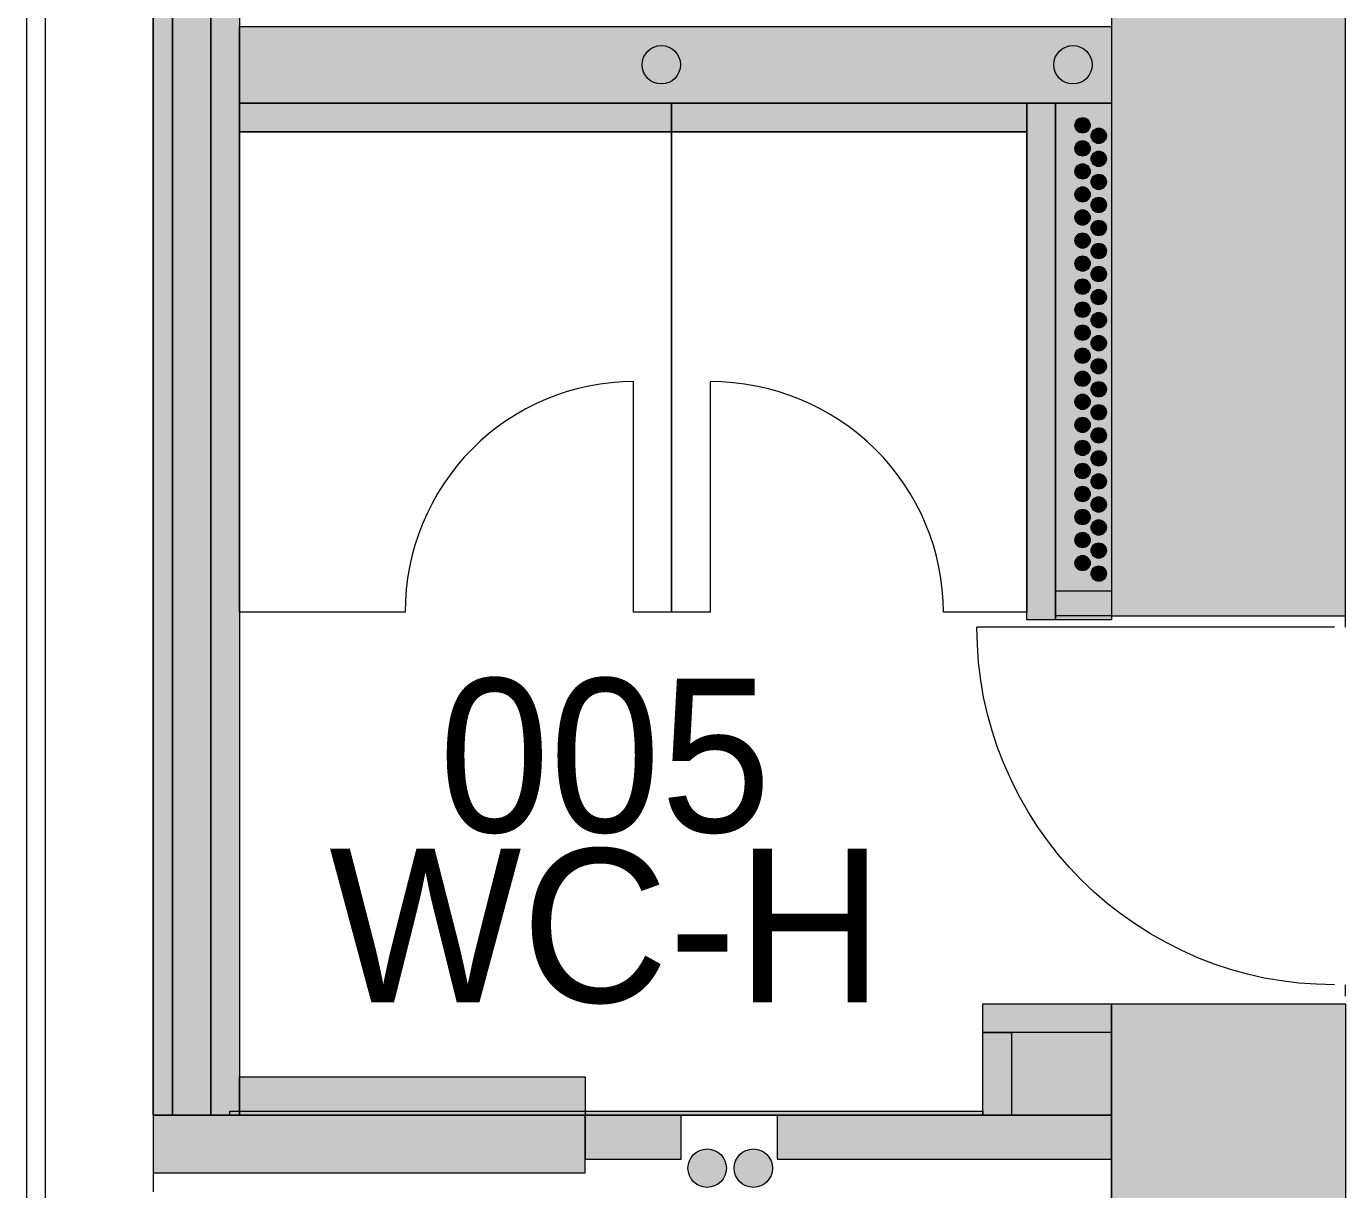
# Model space of a CAD drawing. Header units: inches. Extents: x 50200 to 250609, y 23637 to 115190.
# Drawn here: x 62149 to 65584, y 49835 to 52864 of the extents above; entities that cross this region are included whole.
import ezdxf

# ---------------------------------------------------------------- set-up
doc = ezdxf.new("R2010")
doc.units = ezdxf.units.IN
doc.header["$LTSCALE"] = 200
doc.header["$MEASUREMENT"] = 0
doc.linetypes.add('Volllinie', pattern=[0])
doc.layers.add('Grundebene', color=7, linetype='Continuous')
doc.styles.add('ARIAL', font='arial.ttf', dxfattribs={"height": 0.2})

# ---------------------------------------------------------------- blocks, each defined once
blk = doc.blocks.new('Color_Area-E4')
at = {"layer": 'Grundebene', "true_color": 0x000000, "transparency": 33554687}
blk.add_hatch(color=18, dxfattribs=at).paths.add_polyline_path([(64974.5, 54199), (64974.5, 51329), (65584.5, 51329), (65584.5, 54199)], flags=0)
at = {"layer": 'Grundebene', "color": 18, "linetype": 'Volllinie', "lineweight": 13, "true_color": 0x000000}
blk.add_lwpolyline([(64974.5, 54199), (64974.5, 51329), (65584.5, 51329), (65584.5, 54199), (64974.5, 54199)], dxfattribs=at)
blk = doc.blocks.new('Color_Area-EA')
at = {"layer": 'Grundebene', "true_color": 0x000000, "transparency": 33554687}
h = blk.add_hatch(color=18, dxfattribs=at)
edge = h.paths.add_edge_path(flags=0)
edge.add_arc((64941.7, 51439), 20, 0, 360)
at = {"layer": 'Grundebene', "color": 18, "linetype": 'Volllinie', "lineweight": 13, "true_color": 0x000000}
blk.add_circle((64941.7, 51439), 20, dxfattribs=at)
blk = doc.blocks.new('Color_Area-ED')
at = {"layer": 'Grundebene', "true_color": 0x000000, "transparency": 33554687}
h = blk.add_hatch(color=18, dxfattribs=at)
edge = h.paths.add_edge_path(flags=0)
edge.add_arc((64941.7, 51499), 20, 0, 360)
at = {"layer": 'Grundebene', "color": 18, "linetype": 'Volllinie', "lineweight": 13, "true_color": 0x000000}
blk.add_circle((64941.7, 51499), 20, dxfattribs=at)
blk = doc.blocks.new('Color_Area-F0')
at = {"layer": 'Grundebene', "true_color": 0x000000, "transparency": 33554687}
h = blk.add_hatch(color=18, dxfattribs=at)
edge = h.paths.add_edge_path(flags=0)
edge.add_arc((64941.7, 51559), 20, 0, 360)
at = {"layer": 'Grundebene', "color": 18, "linetype": 'Volllinie', "lineweight": 13, "true_color": 0x000000}
blk.add_circle((64941.7, 51559), 20, dxfattribs=at)
blk = doc.blocks.new('Color_Area-F3')
at = {"layer": 'Grundebene', "true_color": 0x000000, "transparency": 33554687}
h = blk.add_hatch(color=18, dxfattribs=at)
edge = h.paths.add_edge_path(flags=0)
edge.add_arc((64941.7, 51619), 20, 0, 360)
at = {"layer": 'Grundebene', "color": 18, "linetype": 'Volllinie', "lineweight": 13, "true_color": 0x000000}
blk.add_circle((64941.7, 51619), 20, dxfattribs=at)
blk = doc.blocks.new('Color_Area-F6')
at = {"layer": 'Grundebene', "true_color": 0x000000, "transparency": 33554687}
h = blk.add_hatch(color=18, dxfattribs=at)
edge = h.paths.add_edge_path(flags=0)
edge.add_arc((64941.7, 51679), 20, 0, 360)
at = {"layer": 'Grundebene', "color": 18, "linetype": 'Volllinie', "lineweight": 13, "true_color": 0x000000}
blk.add_circle((64941.7, 51679), 20, dxfattribs=at)
blk = doc.blocks.new('Color_Area-F9')
at = {"layer": 'Grundebene', "true_color": 0x000000, "transparency": 33554687}
h = blk.add_hatch(color=18, dxfattribs=at)
edge = h.paths.add_edge_path(flags=0)
edge.add_arc((64941.7, 51739), 20, 0, 360)
at = {"layer": 'Grundebene', "color": 18, "linetype": 'Volllinie', "lineweight": 13, "true_color": 0x000000}
blk.add_circle((64941.7, 51739), 20, dxfattribs=at)
blk = doc.blocks.new('Color_Area-FC')
at = {"layer": 'Grundebene', "true_color": 0x000000, "transparency": 33554687}
h = blk.add_hatch(color=18, dxfattribs=at)
edge = h.paths.add_edge_path(flags=0)
edge.add_arc((64941.7, 51799), 20, 0, 360)
at = {"layer": 'Grundebene', "color": 18, "linetype": 'Volllinie', "lineweight": 13, "true_color": 0x000000}
blk.add_circle((64941.7, 51799), 20, dxfattribs=at)
blk = doc.blocks.new('Color_Area-FF')
at = {"layer": 'Grundebene', "true_color": 0x000000, "transparency": 33554687}
h = blk.add_hatch(color=18, dxfattribs=at)
edge = h.paths.add_edge_path(flags=0)
edge.add_arc((64941.7, 51859), 20, 0, 360)
at = {"layer": 'Grundebene', "color": 18, "linetype": 'Volllinie', "lineweight": 13, "true_color": 0x000000}
blk.add_circle((64941.7, 51859), 20, dxfattribs=at)
blk = doc.blocks.new('Color_Area-102')
at = {"layer": 'Grundebene', "true_color": 0x000000, "transparency": 33554687}
h = blk.add_hatch(color=18, dxfattribs=at)
edge = h.paths.add_edge_path(flags=0)
edge.add_arc((64941.7, 51919), 20, 0, 360)
at = {"layer": 'Grundebene', "color": 18, "linetype": 'Volllinie', "lineweight": 13, "true_color": 0x000000}
blk.add_circle((64941.7, 51919), 20, dxfattribs=at)
blk = doc.blocks.new('Color_Area-105')
at = {"layer": 'Grundebene', "true_color": 0x000000, "transparency": 33554687}
h = blk.add_hatch(color=18, dxfattribs=at)
edge = h.paths.add_edge_path(flags=0)
edge.add_arc((64941.7, 51979), 20, 0, 360)
at = {"layer": 'Grundebene', "color": 18, "linetype": 'Volllinie', "lineweight": 13, "true_color": 0x000000}
blk.add_circle((64941.7, 51979), 20, dxfattribs=at)
blk = doc.blocks.new('Color_Area-108')
at = {"layer": 'Grundebene', "true_color": 0x000000, "transparency": 33554687}
h = blk.add_hatch(color=18, dxfattribs=at)
edge = h.paths.add_edge_path(flags=0)
edge.add_arc((64941.7, 52039), 20, 0, 360)
at = {"layer": 'Grundebene', "color": 18, "linetype": 'Volllinie', "lineweight": 13, "true_color": 0x000000}
blk.add_circle((64941.7, 52039), 20, dxfattribs=at)
blk = doc.blocks.new('Color_Area-10B')
at = {"layer": 'Grundebene', "true_color": 0x000000, "transparency": 33554687}
h = blk.add_hatch(color=18, dxfattribs=at)
edge = h.paths.add_edge_path(flags=0)
edge.add_arc((64941.7, 52099), 20, 0, 360)
at = {"layer": 'Grundebene', "color": 18, "linetype": 'Volllinie', "lineweight": 13, "true_color": 0x000000}
blk.add_circle((64941.7, 52099), 20, dxfattribs=at)
blk = doc.blocks.new('Color_Area-10E')
at = {"layer": 'Grundebene', "true_color": 0x000000, "transparency": 33554687}
h = blk.add_hatch(color=18, dxfattribs=at)
edge = h.paths.add_edge_path(flags=0)
edge.add_arc((64941.7, 52159), 20, 0, 360)
at = {"layer": 'Grundebene', "color": 18, "linetype": 'Volllinie', "lineweight": 13, "true_color": 0x000000}
blk.add_circle((64941.7, 52159), 20, dxfattribs=at)
blk = doc.blocks.new('Color_Area-111')
at = {"layer": 'Grundebene', "true_color": 0x000000, "transparency": 33554687}
h = blk.add_hatch(color=18, dxfattribs=at)
edge = h.paths.add_edge_path(flags=0)
edge.add_arc((64941.7, 52219), 20, 0, 360)
at = {"layer": 'Grundebene', "color": 18, "linetype": 'Volllinie', "lineweight": 13, "true_color": 0x000000}
blk.add_circle((64941.7, 52219), 20, dxfattribs=at)
blk = doc.blocks.new('Color_Area-114')
at = {"layer": 'Grundebene', "true_color": 0x000000, "transparency": 33554687}
h = blk.add_hatch(color=18, dxfattribs=at)
edge = h.paths.add_edge_path(flags=0)
edge.add_arc((64941.7, 52279), 20, 0, 360)
at = {"layer": 'Grundebene', "color": 18, "linetype": 'Volllinie', "lineweight": 13, "true_color": 0x000000}
blk.add_circle((64941.7, 52279), 20, dxfattribs=at)
blk = doc.blocks.new('Color_Area-117')
at = {"layer": 'Grundebene', "true_color": 0x000000, "transparency": 33554687}
h = blk.add_hatch(color=18, dxfattribs=at)
edge = h.paths.add_edge_path(flags=0)
edge.add_arc((64941.7, 52339), 20, 0, 360)
at = {"layer": 'Grundebene', "color": 18, "linetype": 'Volllinie', "lineweight": 13, "true_color": 0x000000}
blk.add_circle((64941.7, 52339), 20, dxfattribs=at)
blk = doc.blocks.new('Color_Area-11A')
at = {"layer": 'Grundebene', "true_color": 0x000000, "transparency": 33554687}
h = blk.add_hatch(color=18, dxfattribs=at)
edge = h.paths.add_edge_path(flags=0)
edge.add_arc((64941.7, 52399), 20, 0, 360)
at = {"layer": 'Grundebene', "color": 18, "linetype": 'Volllinie', "lineweight": 13, "true_color": 0x000000}
blk.add_circle((64941.7, 52399), 20, dxfattribs=at)
blk = doc.blocks.new('Color_Area-11D')
at = {"layer": 'Grundebene', "true_color": 0x000000, "transparency": 33554687}
h = blk.add_hatch(color=18, dxfattribs=at)
edge = h.paths.add_edge_path(flags=0)
edge.add_arc((64941.7, 52459), 20, 0, 360)
at = {"layer": 'Grundebene', "color": 18, "linetype": 'Volllinie', "lineweight": 13, "true_color": 0x000000}
blk.add_circle((64941.7, 52459), 20, dxfattribs=at)
blk = doc.blocks.new('Color_Area-120')
at = {"layer": 'Grundebene', "true_color": 0x000000, "transparency": 33554687}
h = blk.add_hatch(color=18, dxfattribs=at)
edge = h.paths.add_edge_path(flags=0)
edge.add_arc((64941.7, 52519), 20, 0, 360)
at = {"layer": 'Grundebene', "color": 18, "linetype": 'Volllinie', "lineweight": 13, "true_color": 0x000000}
blk.add_circle((64941.7, 52519), 20, dxfattribs=at)
blk = doc.blocks.new('Color_Area-123')
at = {"layer": 'Grundebene', "true_color": 0x000000, "transparency": 33554687}
h = blk.add_hatch(color=18, dxfattribs=at)
edge = h.paths.add_edge_path(flags=0)
edge.add_arc((64941.7, 52579), 20, 0, 360)
at = {"layer": 'Grundebene', "color": 18, "linetype": 'Volllinie', "lineweight": 13, "true_color": 0x000000}
blk.add_circle((64941.7, 52579), 20, dxfattribs=at)
blk = doc.blocks.new('Color_Area-126')
at = {"layer": 'Grundebene', "true_color": 0x000000, "transparency": 33554687}
h = blk.add_hatch(color=18, dxfattribs=at)
edge = h.paths.add_edge_path(flags=0)
edge.add_arc((64899.5, 51466.3), 20, 0, 360)
at = {"layer": 'Grundebene', "color": 18, "linetype": 'Volllinie', "lineweight": 13, "true_color": 0x000000}
blk.add_circle((64899.5, 51466.3), 20, dxfattribs=at)
blk = doc.blocks.new('Color_Area-129')
at = {"layer": 'Grundebene', "true_color": 0x000000, "transparency": 33554687}
h = blk.add_hatch(color=18, dxfattribs=at)
edge = h.paths.add_edge_path(flags=0)
edge.add_arc((64899.5, 51526.3), 20, 0, 360)
at = {"layer": 'Grundebene', "color": 18, "linetype": 'Volllinie', "lineweight": 13, "true_color": 0x000000}
blk.add_circle((64899.5, 51526.3), 20, dxfattribs=at)
blk = doc.blocks.new('Color_Area-12C')
at = {"layer": 'Grundebene', "true_color": 0x000000, "transparency": 33554687}
h = blk.add_hatch(color=18, dxfattribs=at)
edge = h.paths.add_edge_path(flags=0)
edge.add_arc((64899.5, 51586.3), 20, 0, 360)
at = {"layer": 'Grundebene', "color": 18, "linetype": 'Volllinie', "lineweight": 13, "true_color": 0x000000}
blk.add_circle((64899.5, 51586.3), 20, dxfattribs=at)
blk = doc.blocks.new('Color_Area-12F')
at = {"layer": 'Grundebene', "true_color": 0x000000, "transparency": 33554687}
h = blk.add_hatch(color=18, dxfattribs=at)
edge = h.paths.add_edge_path(flags=0)
edge.add_arc((64899.5, 51646.3), 20, 0, 360)
at = {"layer": 'Grundebene', "color": 18, "linetype": 'Volllinie', "lineweight": 13, "true_color": 0x000000}
blk.add_circle((64899.5, 51646.3), 20, dxfattribs=at)
blk = doc.blocks.new('Color_Area-132')
at = {"layer": 'Grundebene', "true_color": 0x000000, "transparency": 33554687}
h = blk.add_hatch(color=18, dxfattribs=at)
edge = h.paths.add_edge_path(flags=0)
edge.add_arc((64899.5, 51706.3), 20, 0, 360)
at = {"layer": 'Grundebene', "color": 18, "linetype": 'Volllinie', "lineweight": 13, "true_color": 0x000000}
blk.add_circle((64899.5, 51706.3), 20, dxfattribs=at)
blk = doc.blocks.new('Color_Area-135')
at = {"layer": 'Grundebene', "true_color": 0x000000, "transparency": 33554687}
h = blk.add_hatch(color=18, dxfattribs=at)
edge = h.paths.add_edge_path(flags=0)
edge.add_arc((64899.5, 51766.3), 20, 0, 360)
at = {"layer": 'Grundebene', "color": 18, "linetype": 'Volllinie', "lineweight": 13, "true_color": 0x000000}
blk.add_circle((64899.5, 51766.3), 20, dxfattribs=at)
blk = doc.blocks.new('Color_Area-138')
at = {"layer": 'Grundebene', "true_color": 0x000000, "transparency": 33554687}
h = blk.add_hatch(color=18, dxfattribs=at)
edge = h.paths.add_edge_path(flags=0)
edge.add_arc((64899.5, 51826.3), 20, 0, 360)
at = {"layer": 'Grundebene', "color": 18, "linetype": 'Volllinie', "lineweight": 13, "true_color": 0x000000}
blk.add_circle((64899.5, 51826.3), 20, dxfattribs=at)
blk = doc.blocks.new('Color_Area-13B')
at = {"layer": 'Grundebene', "true_color": 0x000000, "transparency": 33554687}
h = blk.add_hatch(color=18, dxfattribs=at)
edge = h.paths.add_edge_path(flags=0)
edge.add_arc((64899.5, 51886.3), 20, 0, 360)
at = {"layer": 'Grundebene', "color": 18, "linetype": 'Volllinie', "lineweight": 13, "true_color": 0x000000}
blk.add_circle((64899.5, 51886.3), 20, dxfattribs=at)
blk = doc.blocks.new('Color_Area-13E')
at = {"layer": 'Grundebene', "true_color": 0x000000, "transparency": 33554687}
h = blk.add_hatch(color=18, dxfattribs=at)
edge = h.paths.add_edge_path(flags=0)
edge.add_arc((64899.5, 51946.3), 20, 0, 360)
at = {"layer": 'Grundebene', "color": 18, "linetype": 'Volllinie', "lineweight": 13, "true_color": 0x000000}
blk.add_circle((64899.5, 51946.3), 20, dxfattribs=at)
blk = doc.blocks.new('Color_Area-141')
at = {"layer": 'Grundebene', "true_color": 0x000000, "transparency": 33554687}
h = blk.add_hatch(color=18, dxfattribs=at)
edge = h.paths.add_edge_path(flags=0)
edge.add_arc((64899.5, 52006.3), 20, 0, 360)
at = {"layer": 'Grundebene', "color": 18, "linetype": 'Volllinie', "lineweight": 13, "true_color": 0x000000}
blk.add_circle((64899.5, 52006.3), 20, dxfattribs=at)
blk = doc.blocks.new('Color_Area-144')
at = {"layer": 'Grundebene', "true_color": 0x000000, "transparency": 33554687}
h = blk.add_hatch(color=18, dxfattribs=at)
edge = h.paths.add_edge_path(flags=0)
edge.add_arc((64899.5, 52066.3), 20, 0, 360)
at = {"layer": 'Grundebene', "color": 18, "linetype": 'Volllinie', "lineweight": 13, "true_color": 0x000000}
blk.add_circle((64899.5, 52066.3), 20, dxfattribs=at)
blk = doc.blocks.new('Color_Area-147')
at = {"layer": 'Grundebene', "true_color": 0x000000, "transparency": 33554687}
h = blk.add_hatch(color=18, dxfattribs=at)
edge = h.paths.add_edge_path(flags=0)
edge.add_arc((64899.5, 52126.3), 20, 0, 360)
at = {"layer": 'Grundebene', "color": 18, "linetype": 'Volllinie', "lineweight": 13, "true_color": 0x000000}
blk.add_circle((64899.5, 52126.3), 20, dxfattribs=at)
blk = doc.blocks.new('Color_Area-14A')
at = {"layer": 'Grundebene', "true_color": 0x000000, "transparency": 33554687}
h = blk.add_hatch(color=18, dxfattribs=at)
edge = h.paths.add_edge_path(flags=0)
edge.add_arc((64899.5, 52186.3), 20, 0, 360)
at = {"layer": 'Grundebene', "color": 18, "linetype": 'Volllinie', "lineweight": 13, "true_color": 0x000000}
blk.add_circle((64899.5, 52186.3), 20, dxfattribs=at)
blk = doc.blocks.new('Color_Area-14D')
at = {"layer": 'Grundebene', "true_color": 0x000000, "transparency": 33554687}
h = blk.add_hatch(color=18, dxfattribs=at)
edge = h.paths.add_edge_path(flags=0)
edge.add_arc((64899.5, 52246.3), 20, 0, 360)
at = {"layer": 'Grundebene', "color": 18, "linetype": 'Volllinie', "lineweight": 13, "true_color": 0x000000}
blk.add_circle((64899.5, 52246.3), 20, dxfattribs=at)
blk = doc.blocks.new('Color_Area-150')
at = {"layer": 'Grundebene', "true_color": 0x000000, "transparency": 33554687}
h = blk.add_hatch(color=18, dxfattribs=at)
edge = h.paths.add_edge_path(flags=0)
edge.add_arc((64899.5, 52306.3), 20, 0, 360)
at = {"layer": 'Grundebene', "color": 18, "linetype": 'Volllinie', "lineweight": 13, "true_color": 0x000000}
blk.add_circle((64899.5, 52306.3), 20, dxfattribs=at)
blk = doc.blocks.new('Color_Area-153')
at = {"layer": 'Grundebene', "true_color": 0x000000, "transparency": 33554687}
h = blk.add_hatch(color=18, dxfattribs=at)
edge = h.paths.add_edge_path(flags=0)
edge.add_arc((64899.5, 52366.3), 20, 0, 360)
at = {"layer": 'Grundebene', "color": 18, "linetype": 'Volllinie', "lineweight": 13, "true_color": 0x000000}
blk.add_circle((64899.5, 52366.3), 20, dxfattribs=at)
blk = doc.blocks.new('Color_Area-156')
at = {"layer": 'Grundebene', "true_color": 0x000000, "transparency": 33554687}
h = blk.add_hatch(color=18, dxfattribs=at)
edge = h.paths.add_edge_path(flags=0)
edge.add_arc((64899.5, 52426.3), 20, 0, 360)
at = {"layer": 'Grundebene', "color": 18, "linetype": 'Volllinie', "lineweight": 13, "true_color": 0x000000}
blk.add_circle((64899.5, 52426.3), 20, dxfattribs=at)
blk = doc.blocks.new('Color_Area-159')
at = {"layer": 'Grundebene', "true_color": 0x000000, "transparency": 33554687}
h = blk.add_hatch(color=18, dxfattribs=at)
edge = h.paths.add_edge_path(flags=0)
edge.add_arc((64899.5, 52486.3), 20, 0, 360)
at = {"layer": 'Grundebene', "color": 18, "linetype": 'Volllinie', "lineweight": 13, "true_color": 0x000000}
blk.add_circle((64899.5, 52486.3), 20, dxfattribs=at)
blk = doc.blocks.new('Color_Area-15C')
at = {"layer": 'Grundebene', "true_color": 0x000000, "transparency": 33554687}
h = blk.add_hatch(color=18, dxfattribs=at)
edge = h.paths.add_edge_path(flags=0)
edge.add_arc((64899.5, 52546.3), 20, 0, 360)
at = {"layer": 'Grundebene', "color": 18, "linetype": 'Volllinie', "lineweight": 13, "true_color": 0x000000}
blk.add_circle((64899.5, 52546.3), 20, dxfattribs=at)
blk = doc.blocks.new('Color_Area-15F')
at = {"layer": 'Grundebene', "true_color": 0x000000, "transparency": 33554687}
h = blk.add_hatch(color=18, dxfattribs=at)
edge = h.paths.add_edge_path(flags=0)
edge.add_arc((64899.5, 52606.3), 20, 0, 360)
at = {"layer": 'Grundebene', "color": 18, "linetype": 'Volllinie', "lineweight": 13, "true_color": 0x000000}
blk.add_circle((64899.5, 52606.3), 20, dxfattribs=at)
blk = doc.blocks.new('Color_Area-1A7')
at = {"layer": 'Grundebene', "true_color": 0x000000, "transparency": 33554687}
blk.add_hatch(color=18, dxfattribs=at).paths.add_polyline_path([(64104.5, 50029), (64104.5, 49914), (64752.7, 49914), (64974.5, 49914), (64974.5, 50029)], flags=0)
at = {"layer": 'Grundebene', "color": 18, "linetype": 'Volllinie', "lineweight": 13, "true_color": 0x000000}
for p, q in [((64104.5, 50029), (64104.5, 49914)), ((64974.5, 50029), (64104.5, 50029)), ((64974.5, 49914), (64974.5, 50029)), ((64104.5, 49914), (64752.7, 49914)), ((64752.7, 49914), (64974.5, 49914))]:
    blk.add_line(p, q, dxfattribs=at)
blk = doc.blocks.new('Color_Area-CA9')
at = {"layer": 'Grundebene', "true_color": 0x000000, "transparency": 33554687}
blk.add_hatch(color=18, dxfattribs=at).paths.add_polyline_path([(64974.5, 50319), (65584.5, 50319), (65584.5, 49579), (64974.5, 49579)], flags=0)
at = {"layer": 'Grundebene', "color": 18, "linetype": 'Volllinie', "lineweight": 13, "true_color": 0x000000}
for p, q in [((64974.5, 50319), (65584.5, 50319)), ((64974.5, 49579), (64974.5, 50319)), ((65584.5, 50319), (65584.5, 49579)), ((65584.5, 49579), (64974.5, 49579))]:
    blk.add_line(p, q, dxfattribs=at)
blk = doc.blocks.new('Color_Area-124F')
at = {"layer": 'Grundebene', "true_color": 0x000000, "transparency": 33554687}
blk.add_hatch(color=18, dxfattribs=at).paths.add_polyline_path([(63604.5, 50029), (63604.5, 49914), (63790.7, 49914), (63854.5, 49914), (63854.5, 50029)], flags=0)
at = {"layer": 'Grundebene', "color": 18, "linetype": 'Volllinie', "lineweight": 13, "true_color": 0x000000}
for p, q in [((63604.5, 50029), (63604.5, 49914)), ((63854.5, 50029), (63604.5, 50029)), ((63854.5, 49914), (63854.5, 50029)), ((63604.5, 49914), (63790.7, 49914)), ((63790.7, 49914), (63854.5, 49914))]:
    blk.add_line(p, q, dxfattribs=at)
blk = doc.blocks.new('Color_Area-1259')
at = {"layer": 'Grundebene', "true_color": 0x000000, "transparency": 33554687}
blk.add_hatch(color=18, dxfattribs=at).paths.add_polyline_path([(62479.5, 50029), (62479.5, 49879), (63317.7, 49879), (63604.5, 49879), (63604.5, 50029)], flags=0)
at = {"layer": 'Grundebene', "color": 18, "linetype": 'Volllinie', "lineweight": 13, "true_color": 0x000000}
for p, q in [((62479.5, 50029), (62479.5, 49879)), ((63604.5, 50029), (62479.5, 50029)), ((63604.5, 49879), (63604.5, 50029)), ((62479.5, 49879), (63317.7, 49879)), ((63317.7, 49879), (63604.5, 49879))]:
    blk.add_line(p, q, dxfattribs=at)
blk = doc.blocks.new('Color_Area-13E6')
at = {"layer": 'Grundebene', "true_color": 0x000000, "transparency": 33554687}
blk.add_hatch(color=18, dxfattribs=at).paths.add_polyline_path([(64974.5, 52864), (64974.5, 52664), (62704.5, 52664), (62704.5, 52864)], flags=0)
at = {"layer": 'Grundebene', "color": 18, "linetype": 'Volllinie', "lineweight": 13, "true_color": 0x000000}
for p, q in [((62704.5, 52664), (62704.5, 52864)), ((62704.5, 52864), (64974.5, 52864)), ((64974.5, 52864), (64974.5, 52664)), ((64974.5, 52664), (62704.5, 52664))]:
    blk.add_line(p, q, dxfattribs=at)
blk = doc.blocks.new('Color_Area-13EF')
at = {"layer": 'Grundebene', "true_color": 0x000000, "transparency": 33554687}
blk.add_hatch(color=18, dxfattribs=at).paths.add_polyline_path([(64639.5, 50029), (62679.5, 50029), (62679.5, 50039), (64639.5, 50039)], flags=0)
at = {"layer": 'Grundebene', "color": 18, "linetype": 'Volllinie', "lineweight": 13, "true_color": 0x000000}
blk.add_lwpolyline([(64639.5, 50029), (62679.5, 50029), (62679.5, 50039), (64639.5, 50039), (64639.5, 50029)], dxfattribs=at)
blk = doc.blocks.new('Color_Area-13F1')
at = {"layer": 'Grundebene', "true_color": 0x000000, "transparency": 33554687}
blk.add_hatch(color=18, dxfattribs=at).paths.add_polyline_path([(62479.5, 50029), (62479.5, 55499), (62529.5, 55499), (62529.5, 50029)], flags=0)
at = {"layer": 'Grundebene', "color": 18, "linetype": 'Volllinie', "lineweight": 13, "true_color": 0x000000}
blk.add_lwpolyline([(62479.5, 50029), (62479.5, 55499), (62529.5, 55499), (62529.5, 50029), (62479.5, 50029)], dxfattribs=at)
blk = doc.blocks.new('Color_Area-13F3')
at = {"layer": 'Grundebene', "true_color": 0x000000, "transparency": 33554687}
blk.add_hatch(color=18, dxfattribs=at).paths.add_polyline_path([(64829.5, 52664), (64974.5, 52664), (64974.5, 51329), (64829.5, 51329)], flags=0)
at = {"layer": 'Grundebene', "color": 18, "linetype": 'Volllinie', "lineweight": 13, "true_color": 0x000000}
for p, q in [((64829.5, 52664), (64974.5, 52664)), ((64829.5, 51329), (64829.5, 52664)), ((64974.5, 52664), (64974.5, 51329)), ((64974.5, 51329), (64829.5, 51329))]:
    blk.add_line(p, q, dxfattribs=at)
blk = doc.blocks.new('Color_Area-1405')
at = {"layer": 'Grundebene', "true_color": 0x000000, "transparency": 33554687}
blk.add_hatch(color=18, dxfattribs=at).paths.add_polyline_path([(62629.5, 53079), (62629.5, 50029), (62529.5, 50029), (62529.5, 53079)], flags=0)
at = {"layer": 'Grundebene', "color": 18, "linetype": 'Volllinie', "lineweight": 13, "true_color": 0x000000}
for p, q in [((62529.5, 50029), (62529.5, 53079)), ((62529.5, 53079), (62629.5, 53079)), ((62629.5, 53079), (62629.5, 50029)), ((62629.5, 50029), (62529.5, 50029))]:
    blk.add_line(p, q, dxfattribs=at)
blk = doc.blocks.new('Color_Area-1418')
at = {"layer": 'Grundebene', "true_color": 0x000000, "transparency": 33554687}
blk.add_hatch(color=18, dxfattribs=at).paths.add_polyline_path([(62704.5, 52664), (64754.5, 52664), (64754.5, 52589), (62704.5, 52589)], flags=0)
at = {"layer": 'Grundebene', "color": 18, "linetype": 'Volllinie', "lineweight": 13, "true_color": 0x000000}
for p, q in [((62704.5, 52664), (64754.5, 52664)), ((62704.5, 52589), (62704.5, 52664)), ((64754.5, 52664), (64754.5, 52589)), ((64754.5, 52589), (62704.5, 52589))]:
    blk.add_line(p, q, dxfattribs=at)
blk = doc.blocks.new('Color_Area-1421')
at = {"layer": 'Grundebene', "true_color": 0x000000, "transparency": 33554687}
h = blk.add_hatch(color=18, dxfattribs=at)
edge = h.paths.add_edge_path(flags=0)
edge.add_arc((64874.5, 52764), 50, 0, 360)
at = {"layer": 'Grundebene', "color": 18, "linetype": 'Volllinie', "lineweight": 13, "true_color": 0x000000}
blk.add_circle((64874.5, 52764), 50, dxfattribs=at)
blk = doc.blocks.new('Color_Area-1424')
at = {"layer": 'Grundebene', "true_color": 0x000000, "transparency": 33554687}
blk.add_hatch(color=18, dxfattribs=at).paths.add_polyline_path([(64974.5, 50319), (64974.5, 50029), (64639.5, 50029), (64639.5, 50319)], flags=0)
at = {"layer": 'Grundebene', "color": 18, "linetype": 'Volllinie', "lineweight": 13, "true_color": 0x000000}
for p, q in [((64639.5, 50029), (64639.5, 50319)), ((64639.5, 50319), (64974.5, 50319)), ((64974.5, 50319), (64974.5, 50029)), ((64974.5, 50029), (64639.5, 50029))]:
    blk.add_line(p, q, dxfattribs=at)
blk = doc.blocks.new('Color_Area-142D')
at = {"layer": 'Grundebene', "true_color": 0x000000, "transparency": 33554687}
blk.add_hatch(color=18, dxfattribs=at).paths.add_polyline_path([(64829.5, 52664), (64829.5, 51319), (64754.5, 51319), (64754.5, 52664)], flags=0)
at = {"layer": 'Grundebene', "color": 18, "linetype": 'Volllinie', "lineweight": 13, "true_color": 0x000000}
for p, q in [((64754.5, 51319), (64754.5, 52664)), ((64754.5, 52664), (64829.5, 52664)), ((64829.5, 52664), (64829.5, 51319)), ((64829.5, 51319), (64754.5, 51319))]:
    blk.add_line(p, q, dxfattribs=at)
blk = doc.blocks.new('Color_Area-1436')
at = {"layer": 'Grundebene', "true_color": 0x000000, "transparency": 33554687}
blk.add_hatch(color=18, dxfattribs=at).paths.add_polyline_path([(64974.5, 51319), (64829.5, 51319), (64829.5, 51394), (64974.5, 51394)], flags=0)
at = {"layer": 'Grundebene', "color": 18, "linetype": 'Volllinie', "lineweight": 13, "true_color": 0x000000}
for p, q in [((64829.5, 51319), (64829.5, 51394)), ((64829.5, 51394), (64974.5, 51394)), ((64974.5, 51394), (64974.5, 51319)), ((64974.5, 51319), (64829.5, 51319))]:
    blk.add_line(p, q, dxfattribs=at)
blk = doc.blocks.new('Color_Area-143F')
at = {"layer": 'Grundebene', "true_color": 0x000000, "transparency": 33554687}
blk.add_hatch(color=18, dxfattribs=at).paths.add_polyline_path([(62704.5, 55499), (62704.5, 50029), (62629.5, 50029), (62629.5, 55499)], flags=0)
at = {"layer": 'Grundebene', "color": 18, "linetype": 'Volllinie', "lineweight": 13, "true_color": 0x000000}
for p, q in [((62629.5, 50029), (62629.5, 55499)), ((62629.5, 55499), (62704.5, 55499)), ((62704.5, 55499), (62704.5, 50029)), ((62704.5, 50029), (62629.5, 50029))]:
    blk.add_line(p, q, dxfattribs=at)
blk = doc.blocks.new('Color_Area-145A')
at = {"layer": 'Grundebene', "true_color": 0x000000, "transparency": 33554687}
blk.add_hatch(color=18, dxfattribs=at).paths.add_polyline_path([(64974.5, 50244), (64639.5, 50244), (64639.5, 50319), (64974.5, 50319)], flags=0)
at = {"layer": 'Grundebene', "color": 18, "linetype": 'Volllinie', "lineweight": 13, "true_color": 0x000000}
for p, q in [((64639.5, 50244), (64639.5, 50319)), ((64639.5, 50319), (64974.5, 50319)), ((64974.5, 50319), (64974.5, 50244)), ((64974.5, 50244), (64639.5, 50244))]:
    blk.add_line(p, q, dxfattribs=at)
blk = doc.blocks.new('Color_Area-1463')
at = {"layer": 'Grundebene', "true_color": 0x000000, "transparency": 33554687}
blk.add_hatch(color=18, dxfattribs=at).paths.add_polyline_path([(64714.5, 50244), (64714.5, 50029), (64639.5, 50029), (64639.5, 50244)], flags=0)
at = {"layer": 'Grundebene', "color": 18, "linetype": 'Volllinie', "lineweight": 13, "true_color": 0x000000}
for p, q in [((64639.5, 50029), (64639.5, 50244)), ((64639.5, 50244), (64714.5, 50244)), ((64714.5, 50244), (64714.5, 50029)), ((64714.5, 50029), (64639.5, 50029))]:
    blk.add_line(p, q, dxfattribs=at)
blk = doc.blocks.new('Color_Area-146C')
at = {"layer": 'Grundebene', "true_color": 0x000000, "transparency": 33554687}
h = blk.add_hatch(color=18, dxfattribs=at)
edge = h.paths.add_edge_path(flags=0)
edge.add_arc((63802.6, 52764), 50, 0, 360)
at = {"layer": 'Grundebene', "color": 18, "linetype": 'Volllinie', "lineweight": 13, "true_color": 0x000000}
blk.add_circle((63802.6, 52764), 50, dxfattribs=at)
blk = doc.blocks.new('Color_Area-146F')
at = {"layer": 'Grundebene', "true_color": 0x000000, "transparency": 33554687}
h = blk.add_hatch(color=18, dxfattribs=at)
edge = h.paths.add_edge_path(flags=0)
edge.add_arc((63922.1, 49890.8), 50, 0, 360)
at = {"layer": 'Grundebene', "color": 18, "linetype": 'Volllinie', "lineweight": 13, "true_color": 0x000000}
blk.add_circle((63922.1, 49890.8), 50, dxfattribs=at)
blk = doc.blocks.new('Color_Area-1472')
at = {"layer": 'Grundebene', "true_color": 0x000000, "transparency": 33554687}
h = blk.add_hatch(color=18, dxfattribs=at)
edge = h.paths.add_edge_path(flags=0)
edge.add_arc((64042.3, 49890.8), 50, 0, 360)
at = {"layer": 'Grundebene', "color": 18, "linetype": 'Volllinie', "lineweight": 13, "true_color": 0x000000}
blk.add_circle((64042.3, 49890.8), 50, dxfattribs=at)
blk = doc.blocks.new('Color_Area-1475')
at = {"layer": 'Grundebene', "true_color": 0x000000, "transparency": 33554687}
blk.add_hatch(color=18, dxfattribs=at).paths.add_polyline_path([(63604.5, 50029), (62704.5, 50029), (62704.5, 50129), (63604.5, 50129)], flags=0)
at = {"layer": 'Grundebene', "color": 18, "linetype": 'Volllinie', "lineweight": 13, "true_color": 0x000000}
for p, q in [((62704.5, 50029), (62704.5, 50129)), ((62704.5, 50129), (63604.5, 50129)), ((63604.5, 50129), (63604.5, 50029)), ((63604.5, 50029), (62704.5, 50029))]:
    blk.add_line(p, q, dxfattribs=at)
blk = doc.blocks.new('Color_Area-14DC')
at = {"layer": 'Grundebene', "true_color": 0x000000, "transparency": 33554687}
blk.add_hatch(color=18, dxfattribs=at).paths.add_polyline_path([(64754.5, 52589), (63829.5, 52589), (63829.5, 52664), (64754.5, 52664)], flags=0)
at = {"layer": 'Grundebene', "color": 18, "linetype": 'Volllinie', "lineweight": 13, "true_color": 0x000000}
for p, q in [((63829.5, 52589), (63829.5, 52664)), ((63829.5, 52664), (64754.5, 52664)), ((64754.5, 52664), (64754.5, 52589)), ((64754.5, 52589), (63829.5, 52589))]:
    blk.add_line(p, q, dxfattribs=at)
blk = doc.blocks.new('Color_Area-150B')
at = {"layer": 'Grundebene', "true_color": 0x000000, "transparency": 33554687}
blk.add_hatch(color=18, dxfattribs=at).paths.add_polyline_path([(62704.5, 52664), (63829.5, 52664), (63829.5, 52589), (62704.5, 52589)], flags=0)
at = {"layer": 'Grundebene', "color": 18, "linetype": 'Volllinie', "lineweight": 13, "true_color": 0x000000}
for p, q in [((62704.5, 52664), (63829.5, 52664)), ((62704.5, 52589), (62704.5, 52664)), ((63829.5, 52664), (63829.5, 52589)), ((63829.5, 52589), (62704.5, 52589))]:
    blk.add_line(p, q, dxfattribs=at)

msp = doc.modelspace()

# ---------------------------------------------------------------- linework, layer by layer
at = {"layer": 'Grundebene', "color": 18, "linetype": 'Volllinie', "lineweight": 13, "true_color": 0x000000}
for p, q in [((62199.5, 49629), (62199.5, 55939.2)), ((62149.5, 55559), (62149.5, 49889)), ((62149.5, 55559), (62149.5, 49889)), ((62479.5, 55559), (62479.5, 50029)), ((62629.5, 50029), (62629.5, 55499)), ((62704.5, 55499), (62704.5, 50029)), ((64974.5, 54199), (64974.5, 51329)), ((65584.5, 51329), (65584.5, 54199)), ((62529.5, 50029), (62529.5, 53079)), ((62629.5, 53079), (62629.5, 50029)), ((62704.5, 52664), (62704.5, 52864)), ((62704.5, 52864), (64974.5, 52864)), ((64974.5, 52864), (64974.5, 52664)), ((64974.5, 52664), (62704.5, 52664)), ((62704.5, 52664), (64754.5, 52664)), ((62704.5, 52589), (62704.5, 52664)), ((62704.5, 52664), (63829.5, 52664)), ((62704.5, 52589), (62704.5, 52664)), ((63829.5, 52589), (63829.5, 52664)), ((63829.5, 52664), (64754.5, 52664)), ((63829.5, 52664), (63829.5, 52589)), ((64754.5, 52664), (64754.5, 52589)), ((64754.5, 51319), (64754.5, 52664)), ((64754.5, 52664), (64829.5, 52664)), ((64754.5, 52664), (64754.5, 52589)), ((64829.5, 52664), (64974.5, 52664)), ((64829.5, 51329), (64829.5, 52664)), ((64829.5, 52664), (64829.5, 51319)), ((64974.5, 52664), (64974.5, 51329)), ((64754.5, 52589), (62704.5, 52589)), ((63829.5, 52589), (62704.5, 52589)), ((62704.5, 52589), (63829.5, 52589)), ((62704.5, 51339), (62704.5, 52589)), ((64754.5, 52589), (63829.5, 52589)), ((63829.5, 51339), (63829.5, 52589)), ((63829.5, 52589), (64754.5, 52589)), ((63829.5, 52589), (63829.5, 51339)), ((64754.5, 52589), (64754.5, 51339)), ((63701.2, 51938.2), (63672.1, 51936.1)), ((63730.3, 51939), (63701.2, 51938.2)), ((63730.3, 51339), (63730.3, 51939)), ((63930.6, 51339), (63930.6, 51939)), ((63960.3, 51938.2), (63930.6, 51939)), ((63990, 51936.1), (63960.3, 51938.2)), ((63530, 51903.9), (63502.8, 51893.3)), ((63557.7, 51913.1), (63530, 51903.9)), ((63585.8, 51921), (63557.7, 51913.1)), ((63614.3, 51927.4), (63585.8, 51921)), ((63643.1, 51932.5), (63614.3, 51927.4)), ((63672.1, 51936.1), (63643.1, 51932.5)), ((64019.6, 51932.5), (63990, 51936.1)), ((64048.9, 51927.4), (64019.6, 51932.5)), ((64077.9, 51921), (64048.9, 51927.4)), ((64106.6, 51913.1), (64077.9, 51921)), ((64134.9, 51903.9), (64106.6, 51913.1)), ((64162.7, 51893.3), (64134.9, 51903.9)), ((63476.1, 51881.3), (63450, 51868.1)), ((63502.8, 51893.3), (63476.1, 51881.3)), ((64189.9, 51881.4), (64162.7, 51893.3)), ((64216.5, 51868.1), (64189.9, 51881.4)), ((63399.9, 51837.8), (63376.1, 51820.9)), ((63424.6, 51853.6), (63399.9, 51837.8)), ((63450, 51868.1), (63424.6, 51853.6)), ((64242.4, 51853.6), (64216.5, 51868.1)), ((64267.5, 51837.8), (64242.4, 51853.6)), ((64291.9, 51820.9), (64267.5, 51837.8)), ((63353.1, 51802.8), (63331, 51783.5)), ((63376.1, 51820.9), (63353.1, 51802.8)), ((64315.4, 51802.8), (64291.9, 51820.9)), ((64337.9, 51783.5), (64315.4, 51802.8)), ((63331, 51783.5), (63309.8, 51763.2)), ((64359.5, 51763.2), (64337.9, 51783.5)), ((63289.7, 51741.9), (63270.6, 51719.6)), ((63309.8, 51763.2), (63289.7, 51741.9)), ((64380, 51741.9), (64359.5, 51763.2)), ((64399.4, 51719.6), (64380, 51741.9)), ((63270.6, 51719.6), (63252.7, 51696.4)), ((64417.7, 51696.4), (64399.4, 51719.6)), ((63235.9, 51672.3), (63220.2, 51647.4)), ((63252.7, 51696.4), (63235.9, 51672.3)), ((64434.9, 51672.3), (64417.7, 51696.4)), ((64450.8, 51647.4), (64434.9, 51672.3)), ((63220.2, 51647.4), (63205.9, 51621.8)), ((64465.5, 51621.8), (64450.8, 51647.4)), ((63192.7, 51595.5), (63180.9, 51568.6)), ((63205.9, 51621.8), (63192.7, 51595.5)), ((64478.9, 51595.5), (64465.5, 51621.8)), ((64490.9, 51568.6), (64478.9, 51595.5)), ((63180.9, 51568.6), (63170.4, 51541.1)), ((64501.7, 51541.1), (64490.9, 51568.6)), ((63170.4, 51541.1), (63161.2, 51513.1)), ((64511, 51513.1), (64501.7, 51541.1)), ((63161.2, 51513.1), (63153.5, 51484.7)), ((64518.9, 51484.7), (64511, 51513.1)), ((63153.5, 51484.7), (63147.1, 51456)), ((64525.5, 51456), (64518.9, 51484.7)), ((63142.1, 51427), (63138.5, 51397.8)), ((63147.1, 51456), (63142.1, 51427)), ((64530.6, 51427), (64525.5, 51456)), ((64534.2, 51397.8), (64530.6, 51427)), ((63138.5, 51397.8), (63136.4, 51368.4)), ((64536.4, 51368.4), (64534.2, 51397.8)), ((64829.5, 51319), (64829.5, 51394)), ((64829.5, 51394), (64974.5, 51394)), ((64974.5, 51394), (64974.5, 51319)), ((63136.4, 51368.4), (63135.6, 51339)), ((64537.1, 51339), (64536.4, 51368.4)), ((63135.6, 51339), (62704.5, 51339)), ((63829.5, 51339), (63730.3, 51339)), ((63930.6, 51339), (63829.5, 51339)), ((64754.5, 51339), (64537.1, 51339)), ((64829.5, 51319), (64754.5, 51319)), ((64974.5, 51329), (64829.5, 51329)), ((64974.5, 51319), (64829.5, 51319)), ((64974.5, 51329), (65584.5, 51329)), ((65584.5, 51299.6), (65584.5, 51329)), ((65555.1, 51299.6), (64624.5, 51299.6)), ((65584.5, 50339), (65584.5, 50368.4)), ((64639.5, 50029), (64639.5, 50319)), ((64639.5, 50319), (64974.5, 50319)), ((64639.5, 50244), (64639.5, 50319)), ((64639.5, 50319), (64974.5, 50319)), ((64974.5, 50319), (65584.5, 50319)), ((64974.5, 49579), (64974.5, 50319)), ((64974.5, 50319), (64974.5, 50029)), ((64974.5, 50319), (64974.5, 50244)), ((65584.5, 50319), (65584.5, 49579)), ((64974.5, 50244), (64639.5, 50244)), ((64639.5, 50029), (64639.5, 50244)), ((64639.5, 50244), (64714.5, 50244)), ((64714.5, 50244), (64714.5, 50029)), ((62704.5, 50029), (62704.5, 50129)), ((62704.5, 50129), (63604.5, 50129)), ((63604.5, 50129), (63604.5, 50029)), ((64974.5, 50129), (64974.5, 49579)), ((62479.5, 50029), (64974.5, 50029)), ((62479.5, 50029), (62479.5, 49879)), ((63604.5, 50029), (62479.5, 50029)), ((62629.5, 50029), (62529.5, 50029)), ((62704.5, 50029), (62629.5, 50029)), ((63604.5, 50029), (62704.5, 50029)), ((63604.5, 50029), (63604.5, 49914)), ((63854.5, 50029), (63604.5, 50029)), ((63604.5, 49879), (63604.5, 50029)), ((63854.5, 49914), (63854.5, 50029)), ((64104.5, 50029), (64104.5, 49914)), ((64974.5, 50029), (64104.5, 50029)), ((64974.5, 50029), (64639.5, 50029)), ((64714.5, 50029), (64639.5, 50029)), ((64974.5, 49914), (64974.5, 50029)), ((63604.5, 49914), (63854.5, 49914)), ((64104.5, 49914), (64974.5, 49914)), ((62149.5, 49889), (62149.5, 49579)), ((62479.5, 49879), (63604.5, 49879)), ((62479.5, 49879), (62479.5, 49829))]:
    msp.add_line(p, q, dxfattribs=at)
msp.add_lwpolyline([(65555.1, 50368.4), (65508.6, 50369.5), (65462.7, 50372.7), (65417.5, 50378.2), (65372.8, 50385.9), (65328.6, 50395.8), (65285.1, 50407.8), (65242.2, 50422.1), (65199.8, 50438.5), (65158.1, 50457.2), (65116.9, 50478), (65076.4, 50501), (65037.2, 50525.7), (64999.7, 50552.1), (64963.7, 50580), (64929.4, 50609.6), (64896.6, 50640.7), (64865.5, 50673.5), (64836, 50707.8), (64808.1, 50743.8), (64781.7, 50781.4), (64757, 50820.5), (64734, 50861.1), (64713.2, 50902.3), (64694.6, 50944.1), (64678.2, 50986.5), (64663.9, 51029.4), (64651.9, 51073), (64642, 51117.1), (64634.3, 51161.8), (64628.9, 51207.2), (64625.6, 51253.1), (64624.5, 51299.6)], dxfattribs=at)
for centre, radius in [((63802.6, 52764), 50), ((64874.5, 52764), 50), ((64899.5, 52606.3), 20), ((64941.7, 52579), 20), ((64899.5, 52546.3), 20), ((64941.7, 52519), 20), ((64899.5, 52486.3), 20), ((64941.7, 52459), 20), ((64899.5, 52426.3), 20), ((64941.7, 52399), 20), ((64899.5, 52366.3), 20), ((64941.7, 52339), 20), ((64899.5, 52306.3), 20), ((64941.7, 52279), 20), ((64899.5, 52246.3), 20), ((64941.7, 52219), 20), ((64899.5, 52186.3), 20), ((64941.7, 52159), 20), ((64899.5, 52126.3), 20), ((64941.7, 52099), 20), ((64899.5, 52066.3), 20), ((64941.7, 52039), 20), ((64899.5, 52006.3), 20), ((64941.7, 51979), 20), ((64899.5, 51946.3), 20), ((64941.7, 51919), 20), ((64899.5, 51886.3), 20), ((64941.7, 51859), 20), ((64899.5, 51826.3), 20), ((64941.7, 51799), 20), ((64899.5, 51766.3), 20), ((64941.7, 51739), 20), ((64899.5, 51706.3), 20), ((64941.7, 51679), 20), ((64899.5, 51646.3), 20), ((64941.7, 51619), 20), ((64899.5, 51586.3), 20), ((64941.7, 51559), 20), ((64899.5, 51526.3), 20), ((64941.7, 51499), 20), ((64899.5, 51466.3), 20), ((64941.7, 51439), 20), ((63922.1, 49890.8), 50), ((64042.3, 49890.8), 50)]:
    msp.add_circle(centre, radius, dxfattribs=at)

# ---------------------------------------------------------------- block references
at = {"layer": 'Grundebene'}
for name in ['Color_Area-13F1', 'Color_Area-143F', 'Color_Area-E4', 'Color_Area-1405', 'Color_Area-13E6', 'Color_Area-146C', 'Color_Area-1421', 'Color_Area-1418', 'Color_Area-150B', 'Color_Area-14DC', 'Color_Area-142D', 'Color_Area-13F3', 'Color_Area-15F', 'Color_Area-123', 'Color_Area-15C', 'Color_Area-120', 'Color_Area-159', 'Color_Area-11D', 'Color_Area-156', 'Color_Area-11A', 'Color_Area-153', 'Color_Area-117', 'Color_Area-150', 'Color_Area-114', 'Color_Area-14D', 'Color_Area-111', 'Color_Area-14A', 'Color_Area-10E', 'Color_Area-147', 'Color_Area-10B', 'Color_Area-144', 'Color_Area-108', 'Color_Area-141', 'Color_Area-105', 'Color_Area-13E', 'Color_Area-102', 'Color_Area-13B', 'Color_Area-FF', 'Color_Area-138', 'Color_Area-FC', 'Color_Area-135', 'Color_Area-F9', 'Color_Area-132', 'Color_Area-F6', 'Color_Area-12F', 'Color_Area-F3', 'Color_Area-12C', 'Color_Area-F0', 'Color_Area-129', 'Color_Area-ED', 'Color_Area-126', 'Color_Area-EA', 'Color_Area-1436', 'Color_Area-1424', 'Color_Area-145A', 'Color_Area-CA9', 'Color_Area-1463', 'Color_Area-1475', 'Color_Area-1259', 'Color_Area-13EF', 'Color_Area-124F', 'Color_Area-1A7', 'Color_Area-146F', 'Color_Area-1472']:
    msp.add_blockref(name, (0, 0), dxfattribs=at)

# ---------------------------------------------------------------- texts
at = {"layer": 'Grundebene', "color": 18, "lineweight": 18, "true_color": 0x000000, "style": 'ARIAL'}
for s, width, p in [('005', 0.927697, (63223.8, 50765.8)), ('WC-H', 0.949023, (62937.9, 50322.4))]:
    msp.add_text(s, height=400, dxfattribs=dict(at, width=width)).set_placement(p)

doc.saveas('drawing.dxf')
